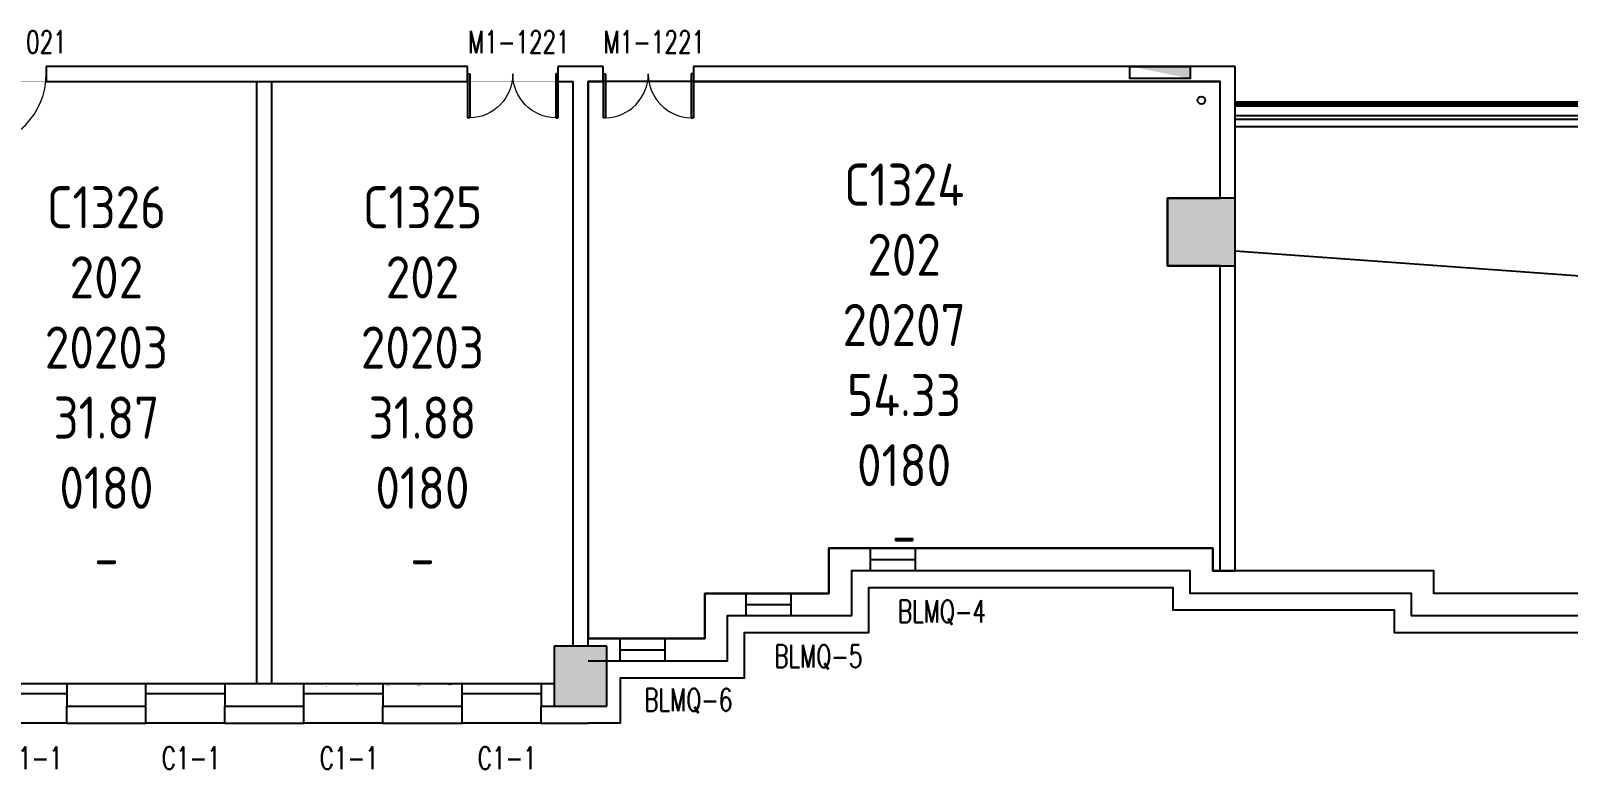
# Model space of a CAD drawing. Extents: x 1914783 to 1990581, y 313528 to 416301.
# Drawn here: x 1942239 to 1962669, y 313528 to 323338 of the extents above; entities that cross this region are included whole.
import ezdxf

# ---------------------------------------------------------------- set-up
doc = ezdxf.new("R2010")
doc.units = 0
doc.header["$LTSCALE"] = 1000
doc.header["$MEASUREMENT"] = 0
for name, color, linetype in [('body', 30, 'Continuous'), ('RM$', 5, 'Continuous'), ('RM$TXT', 5, 'Continuous'), ('消防', 222, 'Continuous')]:
    doc.layers.add(name, color=color, linetype=linetype)
doc.styles.add('_TCH_WINDOW', font='txt.shx', dxfattribs={"height": 3.5, "bigfont": 'hztxt.shx'})
doc.styles.get("Standard").update_dxf_attribs({"font": 'gbenor.shx', "bigfont": 'gbcbig.shx'})

# ---------------------------------------------------------------- blocks, each defined once
blk = doc.blocks.new('cde')
at = {"layer": '消防'}
blk.add_hatch(color=256, dxfattribs=at).paths.add_polyline_path([(-873426.7166632321, -271674.3896962288), (-874226.7166632321, -271674.3896962288), (-873426.7166632321, -271834.3896962288)])
blk.add_lwpolyline([(-874226.7166632321, -271674.3896962288), (-873426.7166632321, -271674.3896962288), (-873426.7166632321, -271834.3896962288), (-874226.7166632321, -271834.3896962288)], close=True, dxfattribs=at)
blk = doc.blocks.new('$WINLIB2D$00000004')
for p, q in [((-0.5, 0.5), (0.5, 0.5)), ((-0.5, 0.2405796575893152), (0.5, 0.2405796575893152)), ((-0.4999999999999999, -0.5), (0.5, -0.5))]:
    blk.add_line(p, q)
blk = doc.blocks.new('$DorLib2D$00000002')
for p, q in [((-0.5, -5.684341886080802e-17), (-0.5000000000000007, 0.4875)), ((-0.4750000000000007, 0.4875), (-0.5000000000000007, 0.4875)), ((-0.475, -2.842170943040401e-17), (-0.4750000000000007, 0.4875)), ((0.475, -2.842170943040401e-17), (0.4750000000000007, 0.4875)), ((0.4750000000000007, 0.4875), (0.5000000000000007, 0.4875)), ((0.5, -5.684341886080802e-17), (0.5000000000000007, 0.4875)), ((-0.5, -5.684341886080802e-17), (-0.475, -2.842170943040401e-17)), ((0.5, -5.684341886080802e-17), (0.475, -2.842170943040401e-17))]:
    blk.add_line(p, q)
at = {"lineweight": 13}
for centre, start, end in [((-0.4875, -4.263256414560601e-17), 0, 88.53071641864632), ((0.4875, -4.263256414560601e-17), 91.4692835813537, 180)]:
    blk.add_arc(centre, 0.4875, start, end, dxfattribs=at)
blk = doc.blocks.new('$DorLib2D$00000001')
for p, q in [((0.45, 0.9750000000000001), (0.5000000000000002, 0.9750000000000001)), ((0.45, 0), (0.45, 0.9750000000000001)), ((0.5, 0), (0.5, 0.9750000000000001)), ((0.5, 0), (0.45, 0))]:
    blk.add_line(p, q)
at = {"lineweight": 13}
blk.add_arc((0.475, 0), 0.975, 91.4692835813538, 180, dxfattribs=at)

msp = doc.modelspace()

# ---------------------------------------------------------------- hatches: boundary and pattern name
at = {"layer": 'body'}
for points in [[(1957344.367475144, 320214.5184433052), (1958244.367475165, 320214.5184433052), (1958244.367475165, 321114.5028175603), (1957344.367475144, 321114.5028175603)], [(1949194.367475135, 314364.5067237142), (1949894.367475135, 314364.5067237142), (1949894.367475135, 315164.5028174636), (1949194.367475135, 315164.5028174636)]]:
    msp.add_hatch(color=256, dxfattribs=at).paths.add_polyline_path(points)

# ---------------------------------------------------------------- linework, layer by layer
for p, q in [((1948044.234882202, 322864.5067241056), (1942444.367475281, 322864.5067241056)), ((1942444.367475281, 322864.5067241056), (1942444.367475281, 322664.5067241046)), ((1948044.234882202, 322664.5067241046), (1948044.234882202, 322864.5067241056)), ((1949444.367475145, 322864.506724105), (1949244.23488205, 322864.5067241056)), ((1949244.23488205, 322864.5067241056), (1949244.23488205, 322664.5067241046)), ((1949844.367475128, 322864.5067240997), (1949444.367475145, 322864.506724105)), ((1949844.367475128, 322664.50672411), (1949844.367475128, 322864.5067240997)), ((1958244.367475131, 322864.5067240991), (1951044.367475128, 322864.5067240989)), ((1951044.367475128, 322864.5067240989), (1951044.367475128, 322664.50672411)), ((1958244.367475107, 321114.5028175848), (1958244.367475131, 322864.5067240991)), ((1942444.367475281, 322664.5067241046), (1948044.234882202, 322664.5067241046)), ((1945244.367475148, 314664.5067241066), (1945244.367475153, 322664.5067241033)), ((1945444.367475145, 314664.5067241066), (1945444.367475154, 322664.50672411)), ((1949244.23488205, 322664.5067241046), (1949444.367475154, 322664.5067241057)), ((1949444.367475146, 315164.5028173828), (1949444.367475154, 322664.5067241057)), ((1949644.367475159, 315164.5028173828), (1949644.367475155, 322664.5067240991)), ((1949644.367475155, 322664.5067240991), (1949844.367475128, 322664.50672411)), ((1951044.367475128, 322664.50672411), (1958044.36747518, 322664.506724099)), ((1958044.367475112, 321114.5028175848), (1958044.36747518, 322664.506724099)), ((1958244.36747516, 322214.5028167055), (1972344.367475168, 322214.5028166581)), ((1958244.367475159, 322164.5028167055), (1972344.367475168, 322164.5028166581)), ((1958244.367475159, 322064.5028167062), (1972344.367475168, 322064.50281666)), ((1958244.367475165, 321114.5028175603), (1957344.367475144, 321114.5028175603)), ((1957344.367475144, 321114.5028175603), (1957344.367475144, 320214.5184433052)), ((1958244.367475165, 320214.5184433052), (1958244.367475165, 321114.5028175603)), ((1958244.367475141, 320414.5028167635), (1970970.668983987, 319491.4444121077)), ((1957344.367475144, 320214.5184433052), (1958244.367475165, 320214.5184433052)), ((1958044.367475144, 316164.5067241007), (1958044.367475152, 320214.5184432837)), ((1958244.367475144, 316164.5067241007), (1958244.367475149, 320214.5184432837)), ((1953395.367475171, 316164.5047709867), (1953395.367475171, 316464.5047709867)), ((1953395.367475156, 316314.5067241093), (1953995.367475169, 316314.5047709839)), ((1953995.367475169, 316164.5086772302), (1953995.367475169, 316464.5086772302)), ((1958044.367475144, 316164.5067241007), (1958244.367475144, 316164.5067241007)), ((1951745.367475181, 315564.5047709858), (1951745.367475181, 315864.5047709858)), ((1952345.367475179, 315564.5086772293), (1952345.367475179, 315864.5086772293)), ((1951745.367475156, 315714.5067241082), (1952345.367475179, 315714.504770983)), ((1950069.367475102, 314964.5028178577), (1950069.367475102, 315264.5028178577)), ((1950669.3674751, 314964.5067241011), (1950669.3674751, 315264.5067241011)), ((1949894.367475135, 315164.5028174636), (1949194.367475135, 315164.5028174636)), ((1949194.367475135, 315164.5028174636), (1949194.367475135, 314364.5067237142)), ((1949894.367475135, 314364.5067237142), (1949894.367475135, 315164.5028174636)), ((1950069.367475102, 315114.5028178577), (1950669.3674751, 315114.5028178549)), ((1943769.367475179, 314664.5067241066), (1942719.367475281, 314664.5067241066)), ((1942719.367475281, 314664.5067241066), (1942719.367475281, 314364.5067241066)), ((1943769.367475179, 314364.5067241066), (1943769.367475179, 314664.5067241066)), ((1945869.367475179, 314664.5067241066), (1944819.367475281, 314664.5067241066)), ((1944819.367475281, 314664.5067241066), (1944819.367475281, 314364.5067241066)), ((1945869.367475179, 314364.5067241066), (1945869.367475179, 314664.5067241066)), ((1947969.367475179, 314664.5067241066), (1946919.367475179, 314664.5067241066)), ((1946919.367475179, 314664.5067241066), (1946919.367475179, 314364.5067241066)), ((1947969.367475179, 314364.5067241066), (1947969.367475179, 314664.5067241066)), ((1949194.367475136, 314664.506724156), (1949019.367475179, 314664.5067241066)), ((1949019.367475179, 314664.5067241066), (1949019.367475179, 314364.5067241066)), ((1942719.367475281, 314364.5067241066), (1943769.367475179, 314364.5067241066)), ((1942719.367475281, 314139.5067241208), (1942719.367475281, 314364.5067241072)), ((1943769.367475179, 314139.5067241206), (1943769.367475179, 314364.5067241072)), ((1944819.367475281, 314364.5067241066), (1945869.367475179, 314364.5067241066)), ((1944819.367475281, 314139.5067241206), (1944819.367475281, 314364.5067241072)), ((1945869.367475179, 314139.5067241205), (1945869.367475179, 314364.5067241072)), ((1946919.367475179, 314364.5067241066), (1947969.367475179, 314364.5067241066)), ((1946919.367475179, 314139.5067241205), (1946919.367475179, 314364.5067241072)), ((1947969.367475179, 314139.5067241204), (1947969.367475179, 314364.5067241072)), ((1949019.367475179, 314364.5067241066), (1949194.367475136, 314364.5067241525)), ((1949019.367475179, 314139.5067241204), (1949019.367475179, 314364.5067241072)), ((1949194.367475135, 314364.5067237142), (1949894.367475135, 314364.5067237142)), ((1942719.367475281, 314139.5067241208), (1943769.367475179, 314139.5067241206)), ((1944819.367475281, 314139.5067241206), (1945869.367475179, 314139.5067241205)), ((1946919.367475179, 314139.5067241205), (1947969.367475179, 314139.5067241204)), ((1949019.367475179, 314139.5067241204), (1949644.367475155, 314139.5067241066))]:
    msp.add_line(p, q, dxfattribs=at)
for points in [[(1972344.367475143, 314964.5067241056), (1969704.367475153, 314964.5067241025), (1969704.367475153, 315264.5067241048), (1966764.367475153, 315264.5067241048), (1966764.367475153, 315564.5067241042), (1963824.367475153, 315564.5067241042), (1963824.367475153, 315864.5067241037), (1960884.367475153, 315864.5067241031), (1960884.367475153, 316164.5067241031), (1957944.367475153, 316164.5067241025), (1957944.367475153, 316464.5067241021), (1952844.367475154, 316464.5067241058), (1952844.367475154, 315864.5067241054), (1951194.367475154, 315864.5067241054), (1951194.367475154, 315264.5067241054), (1949644.367475145, 315264.5067241054)], [(1972344.367475143, 314664.5067241056), (1969404.367475153, 314664.5067241021), (1969404.367475153, 314964.5067241048), (1966464.367475153, 314964.5067241048), (1966464.367475153, 315264.5067241042), (1963524.367475153, 315264.5067241042), (1963524.367475153, 315564.5067241037), (1960584.367475153, 315564.506724103), (1960584.367475153, 315864.506724103), (1957644.367475153, 315864.5067241025), (1957644.367475153, 316164.5067241023), (1953144.367475154, 316164.5067241056), (1953144.367475154, 315564.5067241054), (1951494.367475154, 315564.5067241054), (1951494.367475154, 314964.5067241054), (1949644.367475145, 314964.5067241054)], [(1972344.367475153, 314139.5067241053), (1972119.367475153, 314139.5067241053), (1972119.367475153, 314439.5067241053), (1969179.367475153, 314439.5067241018), (1969179.367475153, 314739.5067241048), (1966239.367475153, 314739.5067241048), (1966239.367475153, 315039.5067241042), (1963299.367475153, 315039.5067241042), (1963299.367475153, 315339.5067241036), (1960359.367475153, 315339.506724103), (1960359.367475153, 315639.506724103), (1957419.367475153, 315639.5067241024), (1957419.367475153, 315939.5067241024), (1953369.367475154, 315939.5067241054), (1953369.367475154, 315339.5067241054), (1951719.367475154, 315339.5067241054), (1951719.367475154, 314739.5067241054), (1950069.367475154, 314739.5067241054), (1950069.367475154, 314139.5067241037), (1949644.367475142, 314139.5067241037)]]:
    msp.add_lwpolyline(points, dxfattribs=at)
at = {"layer": 'RM$', "const_width": 1}
for points in [[(1941244.367475153, 322664.5067241057), (1941244.367475148, 315164.5028175123), (1941494.367475156, 315164.5028175123), (1941494.367475156, 314664.5067240312), (1945244.367475148, 314664.5067241066), (1945244.301178741, 322664.5067241046)], [(1945444.367475154, 322664.5067241046), (1945444.367475145, 314664.5067241066), (1949194.367475135, 314664.506724156), (1949194.367475135, 315164.5028174636), (1949444.367475146, 315164.5028173828), (1949444.367475154, 322664.5067241057)]]:
    msp.add_lwpolyline(points, close=True, dxfattribs=at)
at = {"layer": 'RM$'}
msp.add_lwpolyline([(1949644.369203792, 315264.5068112241), (1951194.369203787, 315264.5068112241), (1951194.369203787, 315864.5068112241), (1952844.369203787, 315864.5068112241), (1952844.369203787, 316464.5068112244), (1957944.369203786, 316464.5068112207), (1957944.369203786, 316164.5068112212), (1958044.369203777, 316164.5068112193), (1958044.369203785, 320214.5185304024), (1957344.369203777, 320214.5185304238), (1957344.369203777, 321114.502904679), (1958044.369203745, 321114.502904679), (1958044.369203812, 322664.5068112177), (1949644.369203788, 322664.5068112178)], close=True, dxfattribs=at)
at = {"layer": '消防', "const_width": 80}
msp.add_lwpolyline([(1958244.367475159, 322364.5028167062), (1972344.367475163, 322364.5028167062)], dxfattribs=at)
at = {"layer": '消防', "linetype": 'Continuous'}
msp.add_circle((1957794.367467599, 322414.6826991072), 50, dxfattribs=at)

# ---------------------------------------------------------------- block references
at = {"layer": 'body'}
ref = msp.add_blockref('$DorLib2D$00000001', (1941944.367475142, 322764.506724105), dxfattribs=dict(at, xscale=1000, yscale=1000, zscale=1000, rotation=180))
ref.add_attrib('A', 'M1-1021', (1941366.867475142, 323040.7567241079), dxfattribs={"height": 297.5, "style": '_TCH_WINDOW', "width": 0.7058823529411765})
ref = msp.add_blockref('$DorLib2D$00000002', (1948644.234882167, 322764.506724105), dxfattribs=dict(at, xscale=-1200, yscale=1200, zscale=-1200, rotation=180))
ref.add_attrib('A', 'M1-1221', (1948049.234882168, 323040.7567241079), dxfattribs={"height": 297.5, "style": '_TCH_WINDOW', "width": 0.7058823529411765})
ref = msp.add_blockref('$DorLib2D$00000002', (1950444.367475142, 322764.506724105), dxfattribs=dict(at, xscale=1200, yscale=1200, zscale=1200, rotation=180))
ref.add_attrib('A', 'M1-1221', (1949849.367475142, 323040.7567241079), dxfattribs={"height": 297.5, "style": '_TCH_WINDOW', "width": 0.7058823529411765})
ref = msp.add_blockref('$WINLIB2D$00000004', (1942194.367475276, 314402.0067241072), dxfattribs=dict(at, xscale=-1050, yscale=525, zscale=-1050))
ref.add_attrib('A', 'C1-1', (1941879.367475276, 313528.2567241074), dxfattribs={"height": 297.5, "style": '_TCH_WINDOW', "width": 0.7058823529411765})
ref = msp.add_blockref('$WINLIB2D$00000004', (1944294.367475198, 314402.0067241072), dxfattribs=dict(at, xscale=-1050, yscale=525, zscale=-1050))
ref.add_attrib('A', 'C1-1', (1943979.367475198, 313528.2567241074), dxfattribs={"height": 297.5, "style": '_TCH_WINDOW', "width": 0.7058823529411765})
ref = msp.add_blockref('$WINLIB2D$00000004', (1946394.367475198, 314402.0067241072), dxfattribs=dict(at, xscale=-1050, yscale=525, zscale=-1050))
ref.add_attrib('A', 'C1-1', (1946079.367475198, 313528.2567241024), dxfattribs={"height": 297.5, "style": '_TCH_WINDOW', "width": 0.7058823529411765})
ref = msp.add_blockref('$WINLIB2D$00000004', (1948494.367475198, 314402.0067241072), dxfattribs=dict(at, xscale=-1050, yscale=525, zscale=-1050))
ref.add_attrib('A', 'C1-1', (1948179.367475198, 313528.2567241074), dxfattribs={"height": 297.5, "style": '_TCH_WINDOW', "width": 0.7058823529411765})
at = {"layer": '消防'}
msp.add_blockref('cde', (2831071.084130837, 594538.8964202076), dxfattribs=at)

# ---------------------------------------------------------------- texts
at = {"layer": 'body', "style": '_TCH_WINDOW', "width": 0.7058823529411765}
for s, p in [('BLMQ-4', (1953762.279075602, 315475.8219885915)), ('BLMQ-5', (1952119.976733469, 314881.516583855)), ('BLMQ-6', (1950392.728470473, 314301.3620306456))]:
    msp.add_text(s, height=297.5, dxfattribs=at).set_placement(p)
at = {"layer": 'RM$TXT', "char_height": 558.8, "attachment_point": 8}
for s, insert in [('C1324^M^J202^M^J20207^M^J54.33^M^J0180^M^J-^M^J', (1953844.3692038, 316356.7734778876)), ('C1326^M^J202^M^J20203^M^J31.87^M^J0180^M^J-^M^J', (1943244.367475148, 316056.7733907351)), ('C1325^M^J202^M^J20203^M^J31.88^M^J0180^M^J-^M^J', (1947444.36747515, 316056.7733907728))]:
    msp.add_mtext(s, dxfattribs=dict(at, insert=insert))

doc.saveas('drawing.dxf')
